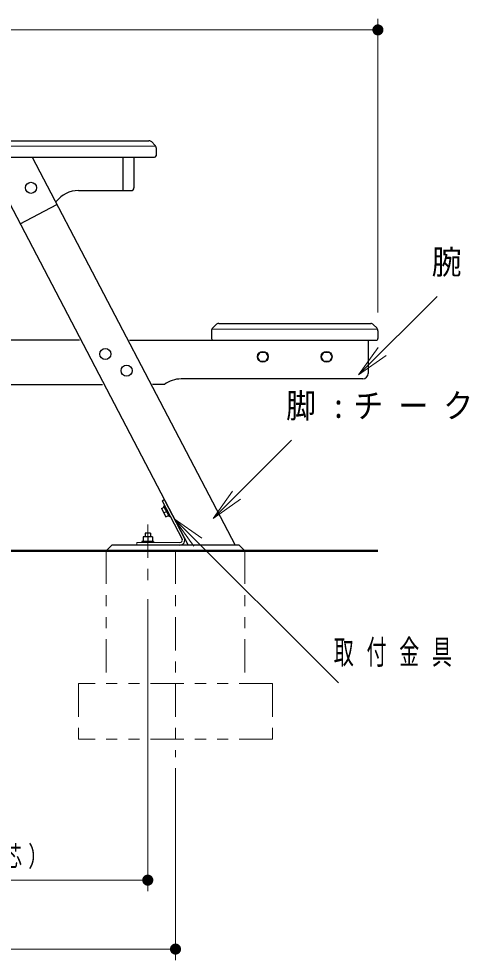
# Model space of a CAD drawing. Units: millimetres on the paper, scale 1:20. Extents: x -365 to 12, y -38 to 257.
# Drawn here: x -90.2 to -49.6, y 43.4 to 128.4 of the extents above; entities that cross this region are included whole.
import ezdxf

# ---------------------------------------------------------------- set-up
doc = ezdxf.new("R2010")
doc.units = ezdxf.units.MM
doc.linetypes.add('USER2', pattern=[6, 3, -1, 1, -1])
doc.linetypes.add('USER3', pattern=[8, 3, -1, 1, -1, 1, -1])
doc.layers.add('LY_1', color=7, linetype='Continuous', lineweight=25)
doc.styles.add('ＭＳ ゴシック', font='')
doc.styles.get('ＭＳ ゴシック').set_extended_font_data('MS Gothic')

# ---------------------------------------------------------------- blocks, each defined once
blk = doc.blocks.new('open_arrow')
at = {"color": 0, "linetype": 'Continuous', "lineweight": -2}
blk.add_lwpolyline([(7.5, 1.25), (0, 0), (7.5, -1.25)], dxfattribs=at)
blk = doc.blocks.new('filled_dot')
at = {"color": 0, "linetype": 'Continuous', "lineweight": -2, "const_width": 1.25}
blk.add_lwpolyline([(-0.625, 0, 1), (0.625, 0, 1)], format="xyb", close=True, dxfattribs=at)

msp = doc.modelspace()

# ---------------------------------------------------------------- linework, layer by layer
at = {"layer": 'LY_1', "lineweight": 13}
for p, q in [((-57.871, 101.871), (-57.871, 128.371)), ((-142.871, 127.371), (-57.871, 127.371)), ((-77.903, 116.871), (-122.84, 116.871)), ((-59.611, 96.233), (-52.539, 103.305)), ((-72.84, 100.371), (-57.903, 100.371)), ((-72.738, 83.265), (-65.667, 90.336)), ((-76.232, 83.254), (-61.433, 68.455)), ((-79.621, 81.096), (-79.621, 80.871)), ((-75.73, 81.096), (-79.621, 81.096)), ((-78.621, 75.997), (-78.621, 49.637)), ((-76.121, 60.741), (-76.121, 43.415)), ((-78.621, 50.637), (-122.121, 50.637)), ((-76.121, 44.415), (-124.621, 44.415))]:
    msp.add_line(p, q, dxfattribs=at)
at = {"layer": 'LY_1'}
for p, q in [((-122.226, 117.371), (-78.516, 117.371)), ((-78.269, 117.268), (-77.974, 116.973)), ((-77.871, 116.726), (-77.871, 116.021)), ((-122.721, 115.871), (-78.021, 115.871)), ((-93.27, 115.871), (-74.987, 80.871)), ((-89.04, 115.871), (-70.756, 80.871)), ((-80.871, 115.871), (-80.871, 112.871)), ((-79.871, 115.871), (-79.871, 113.121)), ((-84.871, 112.871), (-80.121, 112.871)), ((-90.143, 109.883), (-86.819, 111.62)), ((-72.474, 100.768), (-72.769, 100.473)), ((-72.226, 100.871), (-58.516, 100.871)), ((-57.974, 100.473), (-58.269, 100.768)), ((-72.871, 100.226), (-72.871, 99.521)), ((-57.871, 100.226), (-57.871, 99.521)), ((-84.792, 99.371), (-115.951, 99.371)), ((-80.279, 99.371), (-58.021, 99.371)), ((-58.746, 99.371), (-58.746, 96.371)), ((-68.736, 97.871), (-68.491, 98.295)), ((-68.491, 97.447), (-68.736, 97.871)), ((-68.491, 98.295), (-68.001, 98.295)), ((-68.001, 98.295), (-67.756, 97.871)), ((-67.756, 97.871), (-68.001, 97.447)), ((-62.986, 97.871), (-62.741, 98.295)), ((-62.741, 97.447), (-62.986, 97.871)), ((-62.741, 98.295), (-62.251, 98.295)), ((-62.251, 98.295), (-62.006, 97.871)), ((-62.006, 97.871), (-62.251, 97.447)), ((-68.001, 97.447), (-68.491, 97.447)), ((-62.251, 97.447), (-62.741, 97.447)), ((-118.04, 95.371), (-82.703, 95.371)), ((-77.121, 95.371), (-78.19, 95.371)), ((-59.246, 95.871), (-75.621, 95.871)), ((-77.332, 84.875), (-77.133, 84.979)), ((-77.133, 84.979), (-75.331, 81.529)), ((-77.387, 84.17), (-77.143, 84.297)), ((-77.387, 84.17), (-76.993, 83.416)), ((-77.332, 84.875), (-75.53, 81.425)), ((-77.19, 84.386), (-77.101, 84.432)), ((-77.19, 84.386), (-76.703, 83.455)), ((-77.19, 83.793), (-76.946, 83.92)), ((-76.993, 83.416), (-76.75, 83.544)), ((-76.703, 83.455), (-76.615, 83.501)), ((-78.196, 81.611), (-79.046, 81.611)), ((-79.046, 81.611), (-79.046, 81.211)), ((-78.859, 81.961), (-78.859, 81.611)), ((-78.383, 81.961), (-78.859, 81.961)), ((-78.621, 81.611), (-78.621, 81.211)), ((-78.383, 81.961), (-78.383, 81.611)), ((-78.196, 81.611), (-78.196, 81.211)), ((-81.871, 80.871), (-82.371, 80.371)), ((-70.371, 80.871), (-81.871, 80.871)), ((-75.73, 80.871), (-79.621, 80.871)), ((-79.146, 81.211), (-79.146, 81.096)), ((-78.096, 81.211), (-79.146, 81.211)), ((-78.096, 81.211), (-78.096, 81.096)), ((-70.371, 80.871), (-69.871, 80.371))]:
    msp.add_line(p, q, dxfattribs=at)
at = {"layer": 'LY_1', "linetype": 'USER2', "lineweight": 13}
for p, q in [((-78.621, 82.72), (-78.621, 76.997)), ((-76.121, 80.371), (-76.121, 61.741))]:
    msp.add_line(p, q, dxfattribs=at)
at = {"layer": 'LY_1', "lineweight": 50}
msp.add_line((-118.371, 80.371), (-57.871, 80.371), dxfattribs=at)
at = {"layer": 'LY_1', "linetype": 'USER3', "lineweight": 13}
for p, q in [((-82.371, 80.371), (-82.371, 68.371)), ((-69.871, 80.371), (-69.871, 68.371)), ((-84.871, 68.371), (-84.871, 63.371)), ((-67.371, 68.371), (-84.871, 68.371)), ((-67.371, 68.371), (-67.371, 63.371)), ((-67.371, 63.371), (-84.871, 63.371))]:
    msp.add_line(p, q, dxfattribs=at)
at = {"layer": 'LY_1'}
for centre, radius in [((-89.154, 113.121), 0.5), ((-82.447, 98.121), 0.5), ((-68.246, 97.871), 0.49), ((-62.496, 97.871), 0.49), ((-80.535, 96.621), 0.5)]:
    msp.add_circle(centre, radius, dxfattribs=at)
for centre, radius, start, end in [((-78.516, 117.021), 0.35, 45, 90), ((-78.221, 116.726), 0.35, 0, 45), ((-78.021, 116.021), 0.15, 270, 0), ((-80.121, 113.121), 0.25, 270, 0), ((-84.871, 110.371), 2.5, 90, 143.1301), ((-72.521, 100.226), 0.35, 135, 180), ((-72.226, 100.521), 0.35, 90, 135), ((-58.516, 100.521), 0.35, 45, 90), ((-58.221, 100.226), 0.35, 360, 45), ((-72.721, 99.521), 0.15, 180.00001, 270), ((-58.021, 99.521), 0.15, 270, 0.00001), ((-59.246, 96.371), 0.5, 270, 0), ((-75.621, 93.371), 2.5, 90, 126.8699), ((-75.73, 81.321), 0.45, 270, 27.58203), ((-75.73, 81.321), 0.225, 270, 27.58203)]:
    msp.add_arc(centre, radius, start, end, dxfattribs=at)

# ---------------------------------------------------------------- block references
at = {"layer": 'LY_1', "lineweight": 13, "xscale": 0.4, "yscale": 0.4}
for name, p, rotation in [('filled_dot', (-57.871, 127.371), 180), ('open_arrow', (-59.611, 96.233), 45), ('open_arrow', (-72.738, 83.265), 45), ('open_arrow', (-76.232, 83.254), 315), ('filled_dot', (-78.621, 50.637), 180), ('filled_dot', (-76.121, 44.415), 180)]:
    msp.add_blockref(name, p, dxfattribs=dict(at, rotation=rotation))

# ---------------------------------------------------------------- texts
at = {"layer": 'LY_1', "style": 'ＭＳ ゴシック'}
for s, insert, char_height, attachment_point in [('\\T1.5;\\W0.9;腕:チーク\u300080X30', (-53.029, 106.305), 2.199, 4), ('\\T1.5;\\W0.9;脚:チーク\u300075X75', (-66.15, 93.336), 2.199, 4), ('\\T1.64;\\W0.6;取付金具', (-61.85, 71.105), 2.199, 4), ('\\T1.32;\\W0.7;870\u3000（アンカー芯～芯）', (-100.371, 51.637), 1.833, 8)]:
    msp.add_mtext(s, dxfattribs=dict(at, insert=insert, char_height=char_height, attachment_point=attachment_point))

doc.saveas('drawing.dxf')
